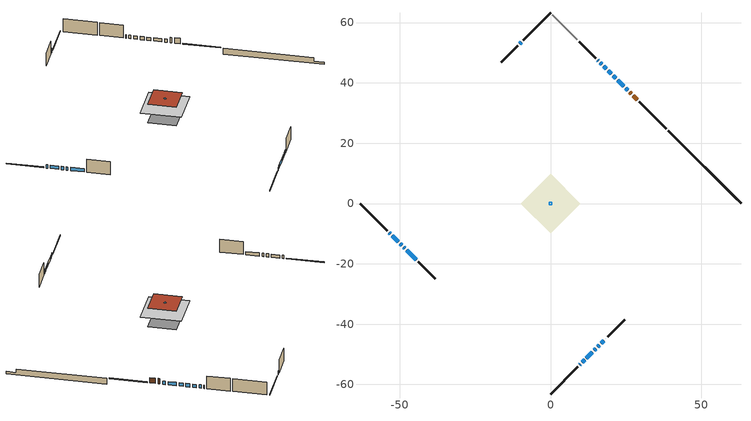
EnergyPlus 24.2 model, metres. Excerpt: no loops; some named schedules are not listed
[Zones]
conditioned space
 floor adiabatic (AdiabaticFloorConstruction): -9.8,0 0,9.8 9.8,0 0,-9.8 z3.6
 floor foundation (Slab1 construction): -6.93,0 0,6.93 6.93,0 0,-6.93 z-1.07
 wall outside (RimJoist1 construction): 0,-63.16 9.04,-54.13 / -63.16,0 -54.13,-9.04 / 0,63.16 -9.04,54.13 / 38.41,24.75 29.37,33.79 z1.16:1.46
 wall outside (AdiabaticWallConstruction 1): 28.72,34.45 27.38,35.78 / 26.72,36.44 26.31,36.85 z1.16:3.19
 wall outside (AdiabaticWallConstruction): -53.47,-9.69 -53.18,-9.99 / -52.52,-10.64 -50.54,-12.62 / 9.69,-53.47 9.93,-53.23 / 10.59,-52.58 11.28,-51.89 / 25.66,37.51 24.97,38.2 / 24.31,38.86 22.37,40.8 / 11.93,-51.23 13.91,-49.25 / 14.57,-48.6 15.05,-48.12 / 21.71,41.45 20.76,42.41 / -9.69,53.47 -10.17,52.99 / 20.1,43.06 19.11,44.05 / 15.7,-47.46 16.14,-47.03 / 16.79,-46.37 17.6,-45.56 / -49.89,-13.28 -49.35,-13.82 / -48.69,-14.47 -48.36,-14.8 / 18.46,44.71 17.59,45.57 / 18.26,-44.91 18.37,-44.8 / 16.94,46.23 16.46,46.71 / 15.8,47.36 15.69,47.48 / -47.71,-15.46 -44.44,-18.73 z1.16:2.38
 wall outside (Wall1 construction): 19.02,-44.14 24.6,-38.56 / -43.78,-19.39 -38.2,-24.96 / -10.83,52.34 -16.4,46.76 / 15.03,48.13 9.46,53.71 z1.16:6.04
 wall foundation (FoundationWall1 construction): 39.07,24.1,-1.07 39.07,24.1,1.16 60.76,2.41,1.16 60.76,2.41,-0.18 63.16,0,-0.18 63.16,0,-1.07
 wall adiabatic (Wall3 construction): 8.8,54.36 0.66,62.51 z1.16:6.04
 window (WindowConstruction 11): -53.47,-9.69 -53.18,-9.99 z1.16:2.38
 window (WindowConstruction 1): -52.52,-10.64 -50.54,-12.62 z1.16:2.38
 window (WindowConstruction 2): 9.69,-53.47 9.93,-53.23 z1.16:2.38
 window (WindowConstruction 3): 10.59,-52.58 11.28,-51.89 z1.16:2.38
 window (WindowConstruction 4): 25.66,37.51 24.97,38.2 z1.16:2.38
 window (WindowConstruction 5): 24.31,38.86 22.37,40.8 z1.16:2.38
 window (WindowConstruction 6): 11.94,-51.23 13.91,-49.25 z1.16:2.38
 window (WindowConstruction 7): 14.57,-48.6 15.05,-48.12 z1.16:2.38
 window (WindowConstruction 8): 21.71,41.45 20.76,42.4 z1.16:2.38
 window (WindowConstruction 9): -9.69,53.47 -10.17,52.99 z1.16:2.38
 window (WindowConstruction 10): 20.1,43.06 19.11,44.05 z1.16:2.38
 window (WindowConstruction 16): 15.7,-47.46 16.13,-47.03 z1.16:2.38
 window (WindowConstruction 17): 16.79,-46.37 17.6,-45.57 z1.16:2.38
 window (WindowConstruction 18): -49.89,-13.28 -49.35,-13.82 z1.16:2.38
 window (WindowConstruction 12): -48.69,-14.47 -48.37,-14.8 z1.16:2.38
 window (WindowConstruction 19): 18.46,44.71 17.59,45.57 z1.16:2.38
 window (WindowConstruction 13): 18.26,-44.91 18.37,-44.8 z1.16:2.38
 window (WindowConstruction 14): 16.94,46.23 16.46,46.71 z1.16:2.38
 window (WindowConstruction 15): 15.8,47.36 15.69,47.48 z1.16:2.38
 window (WindowConstruction): -47.71,-15.46 -44.44,-18.73 z1.16:2.38
 door (Door): 28.72,34.45 27.38,35.78 z1.16:3.19
 door (Door 1): 26.72,36.44 26.31,36.85 z1.16:3.19
 ceiling adiabatic (AdiabaticFloorConstruction): 0,-9.8 9.8,0 0,9.8 -9.8,0 z3.6
 roof outside (Roof1 construction): 0,6.91 -6.91,0 0,-6.91 6.91,0 z6.04
 roof outside (AdiabaticRoofConstruction): 0.34,-0.34 0.34,0.34 -0.34,0.34 -0.34,-0.34 z6.04
 skylight (SkylightConstruction): 0.34,-0.34 0.34,0.34 -0.34,0.34 -0.34,-0.34 z6.04
[Building]
Building 1: Terrain=Suburbs
[Site:Location]
Montreal Intl AP_QC: Latitude {deg}=45.47; Longitude {deg}=-73.74; Time Zone {hr}=-5; Elevation {m}=36; Keep Site Location Information=Yes
[Site:GroundTemperature:Shallow]
2.07863, -0.316383, -0.508184, 0.628371, 5.19101, 9.73239, 13.6695, 16.1636, 16.3755, 14.347, 10.5102, 6.10817
[Site:WaterMainsTemperature]
Calculation Method=Schedule; Temperature Schedule=mains temperature schedule
[Material] Roughness=Rough; Thermal Absorptance=0.9
Name | Thickness {m} | Conductivity {W/m-K} | Density {kg/m3} | Specific Heat {J/kg-K} | Solar Absorptance | Visible Absorptance
asphalt or fiberglass shingles | 0.00635 | 0.162714 | 1121.4 | 1465.45 | 0.4 | 0.4
asphalt or fiberglass shingles 1 | 0.00635 | 0.162714 | 1121.4 | 1465.45 | 0.7 | 0.7
concrete 4.0 in. | 0.1016 | 1.803125 | 2242.8 | 837.4 | 0.7 | 0.7
concrete 8.0 in. | 0.2032 | 1.803125 | 2242.8 | 837.4 | 0.7 | 0.7
door material | 0.04445 | 0.188738 | 512.64 | 1214.23 | 0.7 | 0.7
door material 1 | 0.04445 | 0.0451087 | 512.64 | 1214.23 | 0.7 | 0.7
exterior vertical ins | 0.00418043 | 0.029427 | 32.04 | 1214.23 | 0.7 | 0.7
floor covering | 0.0127 | 0.0433444 | 54.468 | 1339.84 | 0.6 | 0.6
floor rigid ins; roof rigid ins; wall rigid ins | 0.512978 | 0.029427 | 32.04 | 1214.23 | 0.7 | 0.7
floor stud and cavity | 0.1397 | 1.75129 | 37.0049 | 1207.88 | 0.7 | 0.7
furniture material conditioned space 1 | 0.1524 | 0.115458 | 640.8 | 1214.23 | 0.6 | 0.6
gypsum board | 0.0127 | 0.160291 | 801 | 837.4 | 0.6 | 0.6
gypsum board 1 | 0.0127 | 0.160291 | 801 | 837.4 | 0.7 | 0.7
osb sheathing 0.5 in. | 0.0127 | 0.115458 | 512.64 | 1214.23 | 0.7 | 0.7
osb sheathing 0.5 in. 1 | 0.0127 | 0.115458 | 512.64 | 1214.23 | 0.4 | 0.4
osb sheathing 0.75 in. | 0.01905 | 0.115458 | 512.64 | 1214.23 | 0.7 | 0.7
osb sheathing 2.0 in. | 0.0508 | 0.115458 | 512.64 | 1214.23 | 0.7 | 0.7
rim joist stud and cavity | 0.0508 | 0.353641 | 125.044 | 1163.47 | 0.6 | 0.6
roof stud and cavity | 0.2032 | 5.0311 | 78.34581 | 1123.46 | 0.7 | 0.7
roof stud and cavity 1 | 0.18415 | 1.7868 | 37.0049 | 1207.88 | 0.6 | 0.6
wall stud and cavity | 0.1397 | 0.118064 | 139.0536 | 1170.24 | 0.7 | 0.7
wall stud and cavity 1 | 0.1397 | 0.103772 | 139.0536 | 1170.24 | 0.7 | 0.7
wall stud and cavity 2 | 0.0889 | 0.380278 | 52.3479 | 1209.89 | 0.7 | 0.7
wall stud and cavity 3 | 0.0889 | 0.391764 | 83.0341 | 1211.67 | 0.7 | 0.7
wood siding | 0.0254 | 0.102417 | 544.68 | 1172.36 | 0.4 | 0.4
wood siding 1; wood siding 2; wood siding 3 | 0.0254 | 0.102417 | 544.68 | 1172.36 | 0.7 | 0.7
[WindowMaterial:SimpleGlazingSystem]
Name | U-Factor {W/m2-K} | Solar Heat Gain Coefficient
SkylightMaterial | 3.6403 | 0.6433
WindowMaterial | 2.84581 | 0.64
WindowMaterial 1 | 2.85376 | 0.61
WindowMaterial 10 | 4.07624 | 0.41
WindowMaterial 11 | 2.98038 | 0.61
WindowMaterial 12 | 3.09565 | 0.47
WindowMaterial 13 | 2.97414 | 0.54
WindowMaterial 14 | 2.97868 | 0.53
WindowMaterial 15 | 3.01388 | 0.48
WindowMaterial 2 | 2.88386 | 0.46
WindowMaterial 3 | 2.86909 | 0.56
WindowMaterial 4 | 3.91385 | 0.68
WindowMaterial 5 | 2.84354 | 0.65
WindowMaterial 6 | 2.875907 | 0.52
WindowMaterial 7 | 2.86058 | 0.62
WindowMaterial 8 | 3.99845 | 0.4
WindowMaterial 9 | 5.1437 | 0.65
[Construction]
AdiabaticFloorConstruction: floor stud and cavity, floor rigid ins, osb sheathing 0.75 in., floor covering
AdiabaticRoofConstruction: asphalt or fiberglass shingles 1, roof rigid ins, osb sheathing 0.75 in., roof stud and cavity 1
AdiabaticWallConstruction: wood siding 2, wall rigid ins, wall stud and cavity 2, gypsum board
AdiabaticWallConstruction 1: wood siding 3, wall rigid ins, wall stud and cavity 2, gypsum board
Door: door material
Door 1: door material 1
FoundationWall1 construction: concrete 8.0 in., gypsum board 1
furniture construction conditioned space 1: furniture material conditioned space 1
PartitionWallConstruction: gypsum board, wall stud and cavity 3, gypsum board
RimJoist1 construction: wood siding 1, osb sheathing 2.0 in., rim joist stud and cavity
Roof1 construction: asphalt or fiberglass shingles, osb sheathing 0.75 in., roof stud and cavity, gypsum board
SkylightConstruction: SkylightMaterial
Slab1 construction: concrete 4.0 in.
Wall1 construction: wood siding, osb sheathing 0.5 in., wall stud and cavity, gypsum board
Wall3 construction: osb sheathing 0.5 in. 1, wall stud and cavity 1, gypsum board
WindowConstruction: WindowMaterial
WindowConstruction 1; WindowConstruction 10; WindowConstruction 6: WindowMaterial 1
WindowConstruction 11: WindowMaterial 8
WindowConstruction 12: WindowMaterial 9
WindowConstruction 13: WindowMaterial 10
WindowConstruction 14: WindowMaterial 11
WindowConstruction 15: WindowMaterial 12
WindowConstruction 16; WindowConstruction 19: WindowMaterial 13
WindowConstruction 17: WindowMaterial 14
WindowConstruction 18: WindowMaterial 15
WindowConstruction 2: WindowMaterial 2
WindowConstruction 3: WindowMaterial 3
WindowConstruction 4: WindowMaterial 4
WindowConstruction 5: WindowMaterial 5
WindowConstruction 7; WindowConstruction 9: WindowMaterial 6
WindowConstruction 8: WindowMaterial 7
[Zone]
conditioned space: Multiplier=1; Volume {m3}=778.9; Part of Total Floor Area=Yes
[Space]
conditioned space 1: Zone=conditioned space; Volume {m3}=778.9
[SurfaceProperty:ExposedFoundationPerimeter]
Slab1: Exposed Perimeter Calculation Method=TotalExposedPerimeter; Total Exposed Perimeter {m}=34.077
[InternalMass] Zone or ZoneList=conditioned space; Space or SpaceList=conditioned space 1
Name | Construction | Surface Area {m2}
furniture mass conditioned space 1 | furniture construction conditioned space 1 | 115.28
partition wall mass | PartitionWallConstruction | 288.2
[Lights]
interior lighting: Zone or ZoneList or Space or SpaceList=conditioned space 1; Schedule=interior lighting schedule; Design Level Calculation Method=LightingLevel; Lighting Level {W}=343.2; Return Air Fraction=0; Fraction Radiant=0.6; Fraction Visible=0.2; Fraction Replaceable=1
[People]
occupants: Zone or ZoneList or Space or SpaceList=conditioned space 1; Number of People Schedule=occupants schedule; Number of People Calculation Method=People; Number of People=3; Fraction Radiant=0.314171; Sensible Heat Fraction=0.56303; Activity Level Schedule=occupants activity schedule; Carbon Dioxide Generation Rate {m3/s-W}=0; Enable ASHRAE 55 Comfort Warnings=No; Mean Radiant Temperature Calculation Type=EnclosureAveraged
[ElectricEquipment] Zone or ZoneList or Space or SpaceList=conditioned space 1; Design Level Calculation Method=EquipmentLevel
Name | Schedule | Design Level {W} | Fraction Latent | Fraction Radiant | Fraction Lost
clothes dryer | clothes dryer schedule | 140.772 | 0.015 | 0.081 | 0.85
clothes washer | clothes washer schedule | 32.1985 | 0.03 | 0.162 | 0.7
cooking range | cooking range schedule | 208.969 | 0.08 | 0.432 | 0.2
dishwasher | dishwasher schedule | 66.8632 | 0.3 | 0.18 | 0.4
fridge | fridge schedule | 72.9452 | 0 | 0.6 | 0
mech vent bath fan 0 | mech vent bath fan 0 schedule | 50.2 | 0 | 0 | 1
mech vent bath fan 1 | mech vent bath fan 1 schedule | 50.2 | 0 | 0 | 1
mech vent house fan | mech vent house fan schedule | 0 | 0 | 0 | 1
mech vent house fan cfis | mech vent house fan cfis schedule | 0 | 0 | 0 | 0
mech vent range fan 0 | mech vent range fan 0 schedule | 57 | 0 | 0 | 1
misc plug loads | misc plug loads schedule | 494.7 | 0.045 | 0.513 | 0.1
whole house fan | Always On Discrete | 0 | 0 | 0 | 1
[OtherEquipment] Zone or ZoneList or Space or SpaceList=conditioned space 1; Design Level Calculation Method=EquipmentLevel
Name | Fuel Type | Schedule | Design Level {W} | Fraction Latent | Fraction Radiant | Fraction Lost
clothes dryer 1 | Electricity | clothes dryer schedule | 0 | 0.015 | 0.081 | 0.85
cooking range 1 | Electricity | cooking range schedule | 0 | 0.08 | 0.432 | 0.2
general water use latent | None | general water use schedule | 59.3978 | 1 | 0 | 0
general water use sensible | None | general water use schedule | -58.539 | 0 | 0.6 | 0
mech vent house fan latent load | None | Always On Discrete | 0 | 1 | 0 | 0
mech vent house fan sensible load | None | Always On Discrete | 0 | 0 | 0 | 0
water heater energy adjustment1 | Electricity | Always On Discrete | 0.01 | 0 | 0 | 1
[ZoneInfiltration:DesignFlowRate] Zone or ZoneList or Space or SpaceList=conditioned space 1; Schedule=Always On Discrete; Design Flow Rate Calculation Method=Flow/Zone; Design Flow Rate {m3/s}=0
infil flow; natural vent flow; whole house fan flow
[Foundation:Kiva]
Foundation Kiva 1: Initial Indoor Air Temperature {C}=18; Wall Height Above Grade {m}=1.16001; Wall Depth Below Slab {m}=0.2032; Custom Block Material Name 1=exterior vertical ins; Custom Block Depth 1 {m}=2.23001; Custom Block X Position 1 {m}=0.2159; Custom Block Z Position 1 {m}=0
[Foundation:Kiva:Settings]
Soil Conductivity {W/m-K}=0.849921; Soil Density {kg/m3}=1842.3; Soil Specific Heat {J/kg-K}=418.7; Ground Solar Absorptivity=0.9; Ground Thermal Absorptivity=0.9; Ground Surface Roughness {m}=0.03; Far-Field Width {m}=40; Deep-Ground Boundary Condition=ZeroFlux; Deep-Ground Depth {m}=40; Minimum Cell Dimension {m}=0.2; Maximum Cell Growth Coefficient=3; Simulation Timestep=Timestep
[Exterior:Lights]
exterior lighting: Schedule=exterior lighting schedule; Design Level {W}=75.6
[Schedule:Week:Daily]
interior lighting schedule Week Rule - Jan1-Jan27: interior lighting schedule day, interior lighting schedule day, interior lighting schedule day, interior lighting schedule day, interior lighting schedule day, interior lighting schedule day, interior lighting schedule day, interior lighting schedule default day, interior lighting schedule default day, interior lighting schedule default day, interior lighting schedule default day, interior lighting schedule default day
interior lighting schedule Week Rule - Jan28-Feb3: interior lighting schedule day, interior lighting schedule day, interior lighting schedule day, interior lighting schedule day, interior lighting schedule day 1, interior lighting schedule day 1, interior lighting schedule day 1, interior lighting schedule default day, interior lighting schedule default day, interior lighting schedule default day, interior lighting schedule default day, interior lighting schedule default day
interior lighting schedule Week Rule - Feb4-Feb24: interior lighting schedule day 1, interior lighting schedule day 1, interior lighting schedule day 1, interior lighting schedule day 1, interior lighting schedule day 1, interior lighting schedule day 1, interior lighting schedule day 1, interior lighting schedule default day, interior lighting schedule default day, interior lighting schedule default day, interior lighting schedule default day, interior lighting schedule default day
interior lighting schedule Week Rule - Feb25-Mar3: interior lighting schedule day 1, interior lighting schedule day 1, interior lighting schedule day 1, interior lighting schedule day 1, interior lighting schedule day 2, interior lighting schedule day 2, interior lighting schedule day 2, interior lighting schedule default day, interior lighting schedule default day, interior lighting schedule default day, interior lighting schedule default day, interior lighting schedule default day
interior lighting schedule Week Rule - Mar4-Mar31: interior lighting schedule day 2, interior lighting schedule day 2, interior lighting schedule day 2, interior lighting schedule day 2, interior lighting schedule day 2, interior lighting schedule day 2, interior lighting schedule day 2, interior lighting schedule default day, interior lighting schedule default day, interior lighting schedule default day, interior lighting schedule default day, interior lighting schedule default day
interior lighting schedule Week Rule - Apr1-Apr28: interior lighting schedule day 3, interior lighting schedule day 3, interior lighting schedule day 3, interior lighting schedule day 3, interior lighting schedule day 3, interior lighting schedule day 3, interior lighting schedule day 3, interior lighting schedule default day, interior lighting schedule default day, interior lighting schedule default day, interior lighting schedule default day, interior lighting schedule default day
interior lighting schedule Week Rule - Apr29-May5: interior lighting schedule day 3, interior lighting schedule day 3, interior lighting schedule day 4, interior lighting schedule day 4, interior lighting schedule day 4, interior lighting schedule day 4, interior lighting schedule day 4, interior lighting schedule default day, interior lighting schedule default day, interior lighting schedule default day, interior lighting schedule default day, interior lighting schedule default day
interior lighting schedule Week Rule - May6-May26: interior lighting schedule day 4, interior lighting schedule day 4, interior lighting schedule day 4, interior lighting schedule day 4, interior lighting schedule day 4, interior lighting schedule day 4, interior lighting schedule day 4, interior lighting schedule default day, interior lighting schedule default day, interior lighting schedule default day, interior lighting schedule default day, interior lighting schedule default day
interior lighting schedule Week Rule - May27-Jun2: interior lighting schedule day 4, interior lighting schedule day 4, interior lighting schedule day 4, interior lighting schedule day 4, interior lighting schedule day 4, interior lighting schedule day 5, interior lighting schedule day 5, interior lighting schedule default day, interior lighting schedule default day, interior lighting schedule default day, interior lighting schedule default day, interior lighting schedule default day
interior lighting schedule Week Rule - Jun3-Jun30: interior lighting schedule day 5, interior lighting schedule day 5, interior lighting schedule day 5, interior lighting schedule day 5, interior lighting schedule day 5, interior lighting schedule day 5, interior lighting schedule day 5, interior lighting schedule default day, interior lighting schedule default day, interior lighting schedule default day, interior lighting schedule default day, interior lighting schedule default day
interior lighting schedule Week Rule - Jul1-Jul28: interior lighting schedule day 6, interior lighting schedule day 6, interior lighting schedule day 6, interior lighting schedule day 6, interior lighting schedule day 6, interior lighting schedule day 6, interior lighting schedule day 6, interior lighting schedule default day, interior lighting schedule default day, interior lighting schedule default day, interior lighting schedule default day, interior lighting schedule default day
interior lighting schedule Week Rule - Jul29-Aug4: interior lighting schedule day 6, interior lighting schedule day 6, interior lighting schedule day 6, interior lighting schedule day 7, interior lighting schedule day 7, interior lighting schedule day 7, interior lighting schedule day 7, interior lighting schedule default day, interior lighting schedule default day, interior lighting schedule default day, interior lighting schedule default day, interior lighting schedule default day
interior lighting schedule Week Rule - Aug5-Aug25: interior lighting schedule day 7, interior lighting schedule day 7, interior lighting schedule day 7, interior lighting schedule day 7, interior lighting schedule day 7, interior lighting schedule day 7, interior lighting schedule day 7, interior lighting schedule default day, interior lighting schedule default day, interior lighting schedule default day, interior lighting schedule default day, interior lighting schedule default day
interior lighting schedule Week Rule - Aug26-Sep1: interior lighting schedule day 7, interior lighting schedule day 7, interior lighting schedule day 7, interior lighting schedule day 7, interior lighting schedule day 7, interior lighting schedule day 7, interior lighting schedule day 8, interior lighting schedule default day, interior lighting schedule default day, interior lighting schedule default day, interior lighting schedule default day, interior lighting schedule default day
interior lighting schedule Week Rule - Sep2-Sep29: interior lighting schedule day 8, interior lighting schedule day 8, interior lighting schedule day 8, interior lighting schedule day 8, interior lighting schedule day 8, interior lighting schedule day 8, interior lighting schedule day 8, interior lighting schedule default day, interior lighting schedule default day, interior lighting schedule default day, interior lighting schedule default day, interior lighting schedule default day
interior lighting schedule Week Rule - Sep30-Oct6: interior lighting schedule day 8, interior lighting schedule day 9, interior lighting schedule day 9, interior lighting schedule day 9, interior lighting schedule day 9, interior lighting schedule day 9, interior lighting schedule day 9, interior lighting schedule default day, interior lighting schedule default day, interior lighting schedule default day, interior lighting schedule default day, interior lighting schedule default day
interior lighting schedule Week Rule - Oct7-Oct27: interior lighting schedule day 9, interior lighting schedule day 9, interior lighting schedule day 9, interior lighting schedule day 9, interior lighting schedule day 9, interior lighting schedule day 9, interior lighting schedule day 9, interior lighting schedule default day, interior lighting schedule default day, interior lighting schedule default day, interior lighting schedule default day, interior lighting schedule default day
interior lighting schedule Week Rule - Oct28-Nov3: interior lighting schedule day 9, interior lighting schedule day 9, interior lighting schedule day 9, interior lighting schedule day 9, interior lighting schedule day 10, interior lighting schedule day 10, interior lighting schedule day 10, interior lighting schedule default day, interior lighting schedule default day, interior lighting schedule default day, interior lighting schedule default day, interior lighting schedule default day
interior lighting schedule Week Rule - Nov4-Nov24: interior lighting schedule day 10, interior lighting schedule day 10, interior lighting schedule day 10, interior lighting schedule day 10, interior lighting schedule day 10, interior lighting schedule day 10, interior lighting schedule day 10, interior lighting schedule default day, interior lighting schedule default day, interior lighting schedule default day, interior lighting schedule default day, interior lighting schedule default day
interior lighting schedule Week Rule - Nov25-Dec1: interior lighting schedule day 10, interior lighting schedule day 10, interior lighting schedule day 10, interior lighting schedule day 10, interior lighting schedule day 10, interior lighting schedule day 10, interior lighting schedule day 11, interior lighting schedule default day, interior lighting schedule default day, interior lighting schedule default day, interior lighting schedule default day, interior lighting schedule default day
interior lighting schedule Week Rule - Dec2-Dec31: interior lighting schedule day 11, interior lighting schedule day 11, interior lighting schedule day 11, interior lighting schedule day 11, interior lighting schedule day 11, interior lighting schedule day 11, interior lighting schedule day 11, interior lighting schedule default day, interior lighting schedule default day, interior lighting schedule default day, interior lighting schedule default day, interior lighting schedule default day
occupants schedule Week Rule - Jan1-Dec31: occupants schedule day, occupants schedule day, occupants schedule day, occupants schedule day, occupants schedule day, occupants schedule day, occupants schedule day, occupants schedule default day, occupants schedule default day, occupants schedule default day, occupants schedule default day, occupants schedule default day
clothes dryer schedule Week Rule - Jan1-Dec31: clothes dryer schedule day, clothes dryer schedule day, clothes dryer schedule day, clothes dryer schedule day, clothes dryer schedule day, clothes dryer schedule day, clothes dryer schedule day, clothes dryer schedule default day, clothes dryer schedule default day, clothes dryer schedule default day, clothes dryer schedule default day, clothes dryer schedule default day
clothes washer schedule Week Rule - Jan1-Dec31: clothes washer schedule day, clothes washer schedule day, clothes washer schedule day, clothes washer schedule day, clothes washer schedule day, clothes washer schedule day, clothes washer schedule day, clothes washer schedule default day, clothes washer schedule default day, clothes washer schedule default day, clothes washer schedule default day, clothes washer schedule default day
cooking range schedule Week Rule - Jan1-Dec31: cooking range schedule day, cooking range schedule day, cooking range schedule day, cooking range schedule day, cooking range schedule day, cooking range schedule day, cooking range schedule day, cooking range schedule default day, cooking range schedule default day, cooking range schedule default day, cooking range schedule default day, cooking range schedule default day
dishwasher schedule Week Rule - Jan1-Dec31: dishwasher schedule day, dishwasher schedule day, dishwasher schedule day, dishwasher schedule day, dishwasher schedule day, dishwasher schedule day, dishwasher schedule day, dishwasher schedule default day, dishwasher schedule default day, dishwasher schedule default day, dishwasher schedule default day, dishwasher schedule default day
mech vent bath fan 0 schedule Week Rule - Jan1-Dec31: mech vent bath fan 0 schedule day, mech vent bath fan 0 schedule day, mech vent bath fan 0 schedule day, mech vent bath fan 0 schedule day, mech vent bath fan 0 schedule day, mech vent bath fan 0 schedule day, mech vent bath fan 0 schedule day, mech vent bath fan 0 schedule default day, mech vent bath fan 0 schedule default day, mech vent bath fan 0 schedule default day, mech vent bath fan 0 schedule default day, mech vent bath fan 0 schedule default day
mech vent bath fan 1 schedule Week Rule - Jan1-Dec31: mech vent bath fan 1 schedule day, mech vent bath fan 1 schedule day, mech vent bath fan 1 schedule day, mech vent bath fan 1 schedule day, mech vent bath fan 1 schedule day, mech vent bath fan 1 schedule day, mech vent bath fan 1 schedule day, mech vent bath fan 1 schedule default day, mech vent bath fan 1 schedule default day, mech vent bath fan 1 schedule default day, mech vent bath fan 1 schedule default day, mech vent bath fan 1 schedule default day
mech vent range fan 0 schedule Week Rule - Jan1-Dec31: mech vent range fan 0 schedule day, mech vent range fan 0 schedule day, mech vent range fan 0 schedule day, mech vent range fan 0 schedule day, mech vent range fan 0 schedule day, mech vent range fan 0 schedule day, mech vent range fan 0 schedule day, mech vent range fan 0 schedule default day, mech vent range fan 0 schedule default day, mech vent range fan 0 schedule default day, mech vent range fan 0 schedule default day, mech vent range fan 0 schedule default day
misc plug loads schedule Week Rule - Jan1-Dec31: misc plug loads schedule day, misc plug loads schedule day, misc plug loads schedule day, misc plug loads schedule day, misc plug loads schedule day, misc plug loads schedule day, misc plug loads schedule day, misc plug loads schedule default day, misc plug loads schedule default day, misc plug loads schedule default day, misc plug loads schedule default day, misc plug loads schedule default day
general water use schedule Week Rule - Jan1-Dec31: general water use schedule day, general water use schedule day, general water use schedule day, general water use schedule day, general water use schedule day, general water use schedule day, general water use schedule day, general water use schedule default day, general water use schedule default day, general water use schedule default day, general water use schedule default day, general water use schedule default day
exterior lighting schedule Week Rule - Jan1-Jan27: exterior lighting schedule day, exterior lighting schedule day, exterior lighting schedule day, exterior lighting schedule day, exterior lighting schedule day, exterior lighting schedule day, exterior lighting schedule day, exterior lighting schedule default day, exterior lighting schedule default day, exterior lighting schedule default day, exterior lighting schedule default day, exterior lighting schedule default day
exterior lighting schedule Week Rule - Jan28-Feb3: exterior lighting schedule day, exterior lighting schedule day, exterior lighting schedule day, exterior lighting schedule day, exterior lighting schedule day 1, exterior lighting schedule day 1, exterior lighting schedule day 1, exterior lighting schedule default day, exterior lighting schedule default day, exterior lighting schedule default day, exterior lighting schedule default day, exterior lighting schedule default day
exterior lighting schedule Week Rule - Feb4-Feb24: exterior lighting schedule day 1, exterior lighting schedule day 1, exterior lighting schedule day 1, exterior lighting schedule day 1, exterior lighting schedule day 1, exterior lighting schedule day 1, exterior lighting schedule day 1, exterior lighting schedule default day, exterior lighting schedule default day, exterior lighting schedule default day, exterior lighting schedule default day, exterior lighting schedule default day
exterior lighting schedule Week Rule - Feb25-Mar3: exterior lighting schedule day 1, exterior lighting schedule day 1, exterior lighting schedule day 1, exterior lighting schedule day 1, exterior lighting schedule day 2, exterior lighting schedule day 2, exterior lighting schedule day 2, exterior lighting schedule default day, exterior lighting schedule default day, exterior lighting schedule default day, exterior lighting schedule default day, exterior lighting schedule default day
exterior lighting schedule Week Rule - Mar4-Mar31: exterior lighting schedule day 2, exterior lighting schedule day 2, exterior lighting schedule day 2, exterior lighting schedule day 2, exterior lighting schedule day 2, exterior lighting schedule day 2, exterior lighting schedule day 2, exterior lighting schedule default day, exterior lighting schedule default day, exterior lighting schedule default day, exterior lighting schedule default day, exterior lighting schedule default day
exterior lighting schedule Week Rule - Apr1-Apr28: exterior lighting schedule day 3, exterior lighting schedule day 3, exterior lighting schedule day 3, exterior lighting schedule day 3, exterior lighting schedule day 3, exterior lighting schedule day 3, exterior lighting schedule day 3, exterior lighting schedule default day, exterior lighting schedule default day, exterior lighting schedule default day, exterior lighting schedule default day, exterior lighting schedule default day
exterior lighting schedule Week Rule - Apr29-May5: exterior lighting schedule day 3, exterior lighting schedule day 3, exterior lighting schedule day 4, exterior lighting schedule day 4, exterior lighting schedule day 4, exterior lighting schedule day 4, exterior lighting schedule day 4, exterior lighting schedule default day, exterior lighting schedule default day, exterior lighting schedule default day, exterior lighting schedule default day, exterior lighting schedule default day
exterior lighting schedule Week Rule - May6-May26: exterior lighting schedule day 4, exterior lighting schedule day 4, exterior lighting schedule day 4, exterior lighting schedule day 4, exterior lighting schedule day 4, exterior lighting schedule day 4, exterior lighting schedule day 4, exterior lighting schedule default day, exterior lighting schedule default day, exterior lighting schedule default day, exterior lighting schedule default day, exterior lighting schedule default day
exterior lighting schedule Week Rule - May27-Jun2: exterior lighting schedule day 4, exterior lighting schedule day 4, exterior lighting schedule day 4, exterior lighting schedule day 4, exterior lighting schedule day 4, exterior lighting schedule day 5, exterior lighting schedule day 5, exterior lighting schedule default day, exterior lighting schedule default day, exterior lighting schedule default day, exterior lighting schedule default day, exterior lighting schedule default day
exterior lighting schedule Week Rule - Jun3-Jun30: exterior lighting schedule day 5, exterior lighting schedule day 5, exterior lighting schedule day 5, exterior lighting schedule day 5, exterior lighting schedule day 5, exterior lighting schedule day 5, exterior lighting schedule day 5, exterior lighting schedule default day, exterior lighting schedule default day, exterior lighting schedule default day, exterior lighting schedule default day, exterior lighting schedule default day
exterior lighting schedule Week Rule - Jul1-Jul28: exterior lighting schedule day 6, exterior lighting schedule day 6, exterior lighting schedule day 6, exterior lighting schedule day 6, exterior lighting schedule day 6, exterior lighting schedule day 6, exterior lighting schedule day 6, exterior lighting schedule default day, exterior lighting schedule default day, exterior lighting schedule default day, exterior lighting schedule default day, exterior lighting schedule default day
exterior lighting schedule Week Rule - Jul29-Aug4: exterior lighting schedule day 6, exterior lighting schedule day 6, exterior lighting schedule day 6, exterior lighting schedule day 7, exterior lighting schedule day 7, exterior lighting schedule day 7, exterior lighting schedule day 7, exterior lighting schedule default day, exterior lighting schedule default day, exterior lighting schedule default day, exterior lighting schedule default day, exterior lighting schedule default day
exterior lighting schedule Week Rule - Aug5-Aug25: exterior lighting schedule day 7, exterior lighting schedule day 7, exterior lighting schedule day 7, exterior lighting schedule day 7, exterior lighting schedule day 7, exterior lighting schedule day 7, exterior lighting schedule day 7, exterior lighting schedule default day, exterior lighting schedule default day, exterior lighting schedule default day, exterior lighting schedule default day, exterior lighting schedule default day
exterior lighting schedule Week Rule - Aug26-Sep1: exterior lighting schedule day 7, exterior lighting schedule day 7, exterior lighting schedule day 7, exterior lighting schedule day 7, exterior lighting schedule day 7, exterior lighting schedule day 7, exterior lighting schedule day 8, exterior lighting schedule default day, exterior lighting schedule default day, exterior lighting schedule default day, exterior lighting schedule default day, exterior lighting schedule default day
exterior lighting schedule Week Rule - Sep2-Sep29: exterior lighting schedule day 8, exterior lighting schedule day 8, exterior lighting schedule day 8, exterior lighting schedule day 8, exterior lighting schedule day 8, exterior lighting schedule day 8, exterior lighting schedule day 8, exterior lighting schedule default day, exterior lighting schedule default day, exterior lighting schedule default day, exterior lighting schedule default day, exterior lighting schedule default day
exterior lighting schedule Week Rule - Sep30-Oct6: exterior lighting schedule day 8, exterior lighting schedule day 9, exterior lighting schedule day 9, exterior lighting schedule day 9, exterior lighting schedule day 9, exterior lighting schedule day 9, exterior lighting schedule day 9, exterior lighting schedule default day, exterior lighting schedule default day, exterior lighting schedule default day, exterior lighting schedule default day, exterior lighting schedule default day
exterior lighting schedule Week Rule - Oct7-Oct27: exterior lighting schedule day 9, exterior lighting schedule day 9, exterior lighting schedule day 9, exterior lighting schedule day 9, exterior lighting schedule day 9, exterior lighting schedule day 9, exterior lighting schedule day 9, exterior lighting schedule default day, exterior lighting schedule default day, exterior lighting schedule default day, exterior lighting schedule default day, exterior lighting schedule default day
exterior lighting schedule Week Rule - Oct28-Nov3: exterior lighting schedule day 9, exterior lighting schedule day 9, exterior lighting schedule day 9, exterior lighting schedule day 9, exterior lighting schedule day 10, exterior lighting schedule day 10, exterior lighting schedule day 10, exterior lighting schedule default day, exterior lighting schedule default day, exterior lighting schedule default day, exterior lighting schedule default day, exterior lighting schedule default day
exterior lighting schedule Week Rule - Nov4-Nov24: exterior lighting schedule day 10, exterior lighting schedule day 10, exterior lighting schedule day 10, exterior lighting schedule day 10, exterior lighting schedule day 10, exterior lighting schedule day 10, exterior lighting schedule day 10, exterior lighting schedule default day, exterior lighting schedule default day, exterior lighting schedule default day, exterior lighting schedule default day, exterior lighting schedule default day
[Schedule:Year]
interior lighting schedule: interior lighting schedule Week Rule - Jan1-Jan27, 1, 1, 1, 27, interior lighting schedule Week Rule - Jan28-Feb3, 1, 28, 2, 3, interior lighting schedule Week Rule - Feb4-Feb24, 2, 4, 2, 24, interior lighting schedule Week Rule - Feb25-Mar3, 2, 25, 3, 3, interior lighting schedule Week Rule - Mar4-Mar31, 3, 4, 3, 31, interior lighting schedule Week Rule - Apr1-Apr28, 4, 1, 4, 28, interior lighting schedule Week Rule - Apr29-May5, 4, 29, 5, 5, interior lighting schedule Week Rule - May6-May26, 5, 6, 5, 26, interior lighting schedule Week Rule - May27-Jun2, 5, 27, 6, 2, interior lighting schedule Week Rule - Jun3-Jun30, 6, 3, 6, 30, interior lighting schedule Week Rule - Jul1-Jul28, 7, 1, 7, 28, interior lighting schedule Week Rule - Jul29-Aug4, 7, 29, 8, 4, interior lighting schedule Week Rule - Aug5-Aug25, 8, 5, 8, 25, interior lighting schedule Week Rule - Aug26-Sep1, 8, 26, 9, 1, interior lighting schedule Week Rule - Sep2-Sep29, 9, 2, 9, 29, interior lighting schedule Week Rule - Sep30-Oct6, 9, 30, 10, 6, interior lighting schedule Week Rule - Oct7-Oct27, 10, 7, 10, 27, interior lighting schedule Week Rule - Oct28-Nov3, 10, 28, 11, 3, interior lighting schedule Week Rule - Nov4-Nov24, 11, 4, 11, 24, interior lighting schedule Week Rule - Nov25-Dec1, 11, 25, 12, 1, interior lighting schedule Week Rule - Dec2-Dec31, 12, 2, 12, 31
occupants schedule: occupants schedule Week Rule - Jan1-Dec31, 1, 1, 12, 31
clothes dryer schedule: clothes dryer schedule Week Rule - Jan1-Dec31, 1, 1, 12, 31
clothes washer schedule: clothes washer schedule Week Rule - Jan1-Dec31, 1, 1, 12, 31
cooking range schedule: cooking range schedule Week Rule - Jan1-Dec31, 1, 1, 12, 31
dishwasher schedule: dishwasher schedule Week Rule - Jan1-Dec31, 1, 1, 12, 31
mech vent bath fan 0 schedule: mech vent bath fan 0 schedule Week Rule - Jan1-Dec31, 1, 1, 12, 31
mech vent bath fan 1 schedule: mech vent bath fan 1 schedule Week Rule - Jan1-Dec31, 1, 1, 12, 31
mech vent range fan 0 schedule: mech vent range fan 0 schedule Week Rule - Jan1-Dec31, 1, 1, 12, 31
misc plug loads schedule: misc plug loads schedule Week Rule - Jan1-Dec31, 1, 1, 12, 31
general water use schedule: general water use schedule Week Rule - Jan1-Dec31, 1, 1, 12, 31
exterior lighting schedule: exterior lighting schedule Week Rule - Jan1-Jan27, 1, 1, 1, 27, exterior lighting schedule Week Rule - Jan28-Feb3, 1, 28, 2, 3, exterior lighting schedule Week Rule - Feb4-Feb24, 2, 4, 2, 24, exterior lighting schedule Week Rule - Feb25-Mar3, 2, 25, 3, 3, exterior lighting schedule Week Rule - Mar4-Mar31, 3, 4, 3, 31, exterior lighting schedule Week Rule - Apr1-Apr28, 4, 1, 4, 28, exterior lighting schedule Week Rule - Apr29-May5, 4, 29, 5, 5, exterior lighting schedule Week Rule - May6-May26, 5, 6, 5, 26, exterior lighting schedule Week Rule - May27-Jun2, 5, 27, 6, 2, exterior lighting schedule Week Rule - Jun3-Jun30, 6, 3, 6, 30, exterior lighting schedule Week Rule - Jul1-Jul28, 7, 1, 7, 28, exterior lighting schedule Week Rule - Jul29-Aug4, 7, 29, 8, 4, exterior lighting schedule Week Rule - Aug5-Aug25, 8, 5, 8, 25, exterior lighting schedule Week Rule - Aug26-Sep1, 8, 26, 9, 1, exterior lighting schedule Week Rule - Sep2-Sep29, 9, 2, 9, 29, exterior lighting schedule Week Rule - Sep30-Oct6, 9, 30, 10, 6, exterior lighting schedule Week Rule - Oct7-Oct27, 10, 7, 10, 27, exterior lighting schedule Week Rule - Oct28-Nov3, 10, 28, 11, 3, exterior lighting schedule Week Rule - Nov4-Nov24, 11, 4, 11, 24, exterior lighting schedule Week Rule - Nov25-Dec1, 11, 25, 12, 1, exterior lighting schedule Week Rule - Dec2-Dec31, 12, 2, 12, 31
[Schedule:Constant]
Name | Hourly Value
occupants activity schedule | 117.228
fridge schedule | 0
mech vent house fan schedule; mech vent house fan cfis schedule; Always On Discrete | 1
[Schedule:Compact]
mains temperature schedule: Through: 01/01, For: AllDays, Until: 24:00, 6.56833, Through: 01/02, For: AllDays, Until: 24:00, 6.48722, Through: 01/03, For: AllDays, Until: 24:00, 6.40722, Through: 01/04, For: AllDays, Until: 24:00, 6.32889, Through: 01/05, For: AllDays, Until: 24:00, 6.25167, Through: 01/06, For: AllDays, Until: 24:00, 6.17611, Through: 01/07, For: AllDays, Until: 24:00, 6.10222, Through: 01/08, For: AllDays, Until: 24:00, 6.02944, Through: 01/09, For: AllDays, Until: 24:00, 5.95833, Through: 01/10, For: AllDays, Until: 24:00, 5.88889, Through: 01/11, For: AllDays, Until: 24:00, 5.82056, Through: 01/12, For: AllDays, Until: 24:00, 5.75444, Through: 01/13, For: AllDays, Until: 24:00, 5.68944, Through: 01/14, For: AllDays, Until: 24:00, 5.62611, Through: 01/15, For: AllDays, Until: 24:00, 5.56444, Through: 01/16, For: AllDays, Until: 24:00, 5.50444, Through: 01/17, For: AllDays, Until: 24:00, 5.44611, Through: 01/18, For: AllDays, Until: 24:00, 5.38944, Through: 01/19, For: AllDays, Until: 24:00, 5.33389, Through: 01/20, For: AllDays, Until: 24:00, 5.28111, Through: 01/21, For: AllDays, Until: 24:00, 5.22944, Through: 01/22, For: AllDays, Until: 24:00, 5.17944, Through: 01/23, For: AllDays, Until: 24:00, 5.13111, Through: 01/24, For: AllDays, Until: 24:00, 5.085, Through: 01/25, For: AllDays, Until: 24:00, 5.04056, Through: 01/26, For: AllDays, Until: 24:00, 4.99778, Through: 01/27, For: AllDays, Until: 24:00, 4.95667, Through: 01/28, For: AllDays, Until: 24:00, 4.91778, Through: 01/29, For: AllDays, Until: 24:00, 4.88056, Through: 01/30, For: AllDays, Until: 24:00, 4.845, Through: 01/31, For: AllDays, Until: 24:00, 4.81167, Through: 02/01, For: AllDays, Until: 24:00, 4.77944, Through: 02/02, For: AllDays, Until: 24:00, 4.75, Through: 02/03, For: AllDays, Until: 24:00, 4.72167, Through: 02/04, For: AllDays, Until: 24:00, 4.69611, Through: 02/05, For: AllDays, Until: 24:00, 4.67167, Through: 02/06, For: AllDays, Until: 24:00, 4.64944, Through: 02/07, For: AllDays, Until: 24:00, 4.62889, Through: 02/08, For: AllDays, Until: 24:00, 4.61056, Through: 02/09, For: AllDays, Until: 24:00, 4.59389, Through: 02/10, For: AllDays, Until: 24:00, 4.57944, Through: 02/11, For: AllDays, Until: 24:00, 4.56667, Through: 02/12, For: AllDays, Until: 24:00, 4.55611, Through: 02/13, For: AllDays, Until: 24:00, 4.54722, Through: 02/14, For: AllDays, Until: 24:00, 4.54056, Through: 02/15, For: AllDays, Until: 24:00, 4.53556, Through: 02/16, For: AllDays, Until: 24:00, 4.53278, Through: 02/17, For: AllDays, Until: 24:00, 4.53167, Through: 02/18, For: AllDays, Until: 24:00, 4.53278, Through: 02/19, For: AllDays, Until: 24:00, 4.53556, Through: 02/20, For: AllDays, Until: 24:00, 4.54056, Through: 02/21, For: AllDays, Until: 24:00, 4.54722, Through: 02/22, For: AllDays, Until: 24:00, 4.55611, Through: 02/23, For: AllDays, Until: 24:00, 4.56667, Through: 02/24, For: AllDays, Until: 24:00, 4.57944, Through: 02/25, For: AllDays, Until: 24:00, 4.59389, Through: 02/26, For: AllDays, Until: 24:00, 4.61056, Through: 02/27, For: AllDays, Until: 24:00, 4.62889, Through: 02/28, For: AllDays, Until: 24:00, 4.64889, Through: 03/01, For: AllDays, Until: 24:00, 4.67111, Through: 03/02, For: AllDays, Until: 24:00, 4.69556, Through: 03/03, For: AllDays, Until: 24:00, 4.72167, Through: 03/04, For: AllDays, Until: 24:00, 4.74944, Through: 03/05, For: AllDays, Until: 24:00, 4.77944, Through: 03/06, For: AllDays, Until: 24:00, 4.81111, Through: 03/07, For: AllDays, Until: 24:00, 4.84444, Through: 03/08, For: AllDays, Until: 24:00, 4.88, Through: 03/09, For: AllDays, Until: 24:00, 4.91722, Through: 03/10, For: AllDays, Until: 24:00, 4.95611, Through: 03/11, For: AllDays, Until: 24:00, 4.99722, Through: 03/12, For: AllDays, Until: 24:00, 5.04, Through: 03/13, For: AllDays, Until: 24:00, 5.08444, Through: 03/14, For: AllDays, Until: 24:00, 5.13056, Through: 03/15, For: AllDays, Until: 24:00, 5.17889, Through: 03/16, For: AllDays, Until: 24:00, 5.22833, Through: 03/17, For: AllDays, Until: 24:00, 5.28, Through: 03/18, For: AllDays, Until: 24:00, 5.33333, Through: 03/19, For: AllDays, Until: 24:00, 5.38833, Through: 03/20, For: AllDays, Until: 24:00, 5.445, Through: 03/21, For: AllDays, Until: 24:00, 5.50333, Through: 03/22, For: AllDays, Until: 24:00, 5.56333, Through: 03/23, For: AllDays, Until: 24:00, 5.625, Through: 03/24, For: AllDays, Until: 24:00, 5.68833, Through: 03/25, For: AllDays, Until: 24:00, 5.75333, Through: 03/26, For: AllDays, Until: 24:00, 5.81944, Through: 03/27, For: AllDays, Until: 24:00, 5.88778, Through: 03/28, For: AllDays, Until: 24:00, 5.95722, Through: 03/29, For: AllDays, Until: 24:00, 6.02833, Through: 03/30, For: AllDays, Until: 24:00, 6.10111, Through: 03/31, For: AllDays, Until: 24:00, 6.175, Through: 04/01, For: AllDays, Until: 24:00, 6.25056, Through: 04/02, For: AllDays, Until: 24:00, 6.32778, Through: 04/03, For: AllDays, Until: 24:00, 6.40611, Through: 04/04, For: AllDays, Until: 24:00, 6.48556, Through: 04/05, For: AllDays, Until: 24:00, 6.56722, Through: 04/06, For: AllDays, Until: 24:00, 6.64944, Through: 04/07, For: AllDays, Until: 24:00, 6.73333, Through: 04/08, For: AllDays, Until: 24:00, 6.81833, Through: 04/09, For: AllDays, Until: 24:00, 6.905, Through: 04/10, For: AllDays, Until: 24:00, 6.99278, Through: 04/11, For: AllDays, Until: 24:00, 7.08111, Through: 04/12, For: AllDays, Until: 24:00, 7.17167, Through: 04/13, For: AllDays, Until: 24:00, 7.26278, Through: 04/14, For: AllDays, Until: 24:00, 7.355, Through: 04/15, For: AllDays, Until: 24:00, 7.44833, Through: 04/16, For: AllDays, Until: 24:00, 7.54278, Through: 04/17, For: AllDays, Until: 24:00, 7.63889, Through: 04/18, For: AllDays, Until: 24:00, 7.735, Through: 04/19, For: AllDays, Until: 24:00, 7.83278, Through: 04/20, For: AllDays, Until: 24:00, 7.93167, Through: 04/21, For: AllDays, Until: 24:00, 8.03111, Through: 04/22, For: AllDays, Until: 24:00, 8.13167, Through: 04/23, For: AllDays, Until: 24:00, 8.23278, Through: 04/24, For: AllDays, Until: 24:00, 8.335, Through: 04/25, For: AllDays, Until: 24:00, 8.43778, Through: 04/26, For: AllDays, Until: 24:00, 8.54167, Through: 04/27, For: AllDays, Until: 24:00, 8.64611, Through: 04/28, For: AllDays, Until: 24:00, 8.75167, Through: 04/29, For: AllDays, Until: 24:00, 8.85778, Through: 04/30, For: AllDays, Until: 24:00, 8.96444, Through: 05/01, For: AllDays, Until: 24:00, 9.07167, Through: 05/02, For: AllDays, Until: 24:00, 9.17944, Through: 05/03, For: AllDays, Until: 24:00, 9.28778, Through: 05/04, For: AllDays, Until: 24:00, 9.39667, Through: 05/05, For: AllDays, Until: 24:00, 9.50667, Through: 05/06, For: AllDays, Until: 24:00, 9.61667, Through: 05/07, For: AllDays, Until: 24:00, 9.72667, Through: 05/08, For: AllDays, Until: 24:00, 9.83778, Through: 05/09, For: AllDays, Until: 24:00, 9.94889, Through: 05/10, For: AllDays, Until: 24:00, 10.0606, Through: 05/11, For: AllDays, Until: 24:00, 10.1722, Through: 05/12, For: AllDays, Until: 24:00, 10.2844, Through: 05/13, For: AllDays, Until: 24:00, 10.3967, Through: 05/14, For: AllDays, Until: 24:00, 10.5094, Through: 05/15, For: AllDays, Until: 24:00, 10.6222, Through: 05/16, For: AllDays, Until: 24:00, 10.735, Through: 05/17, For: AllDays, Until: 24:00, 10.8478, Through: 05/18, For: AllDays, Until: 24:00, 10.9611, Through: 05/19, For: AllDays, Until: 24:00, 11.0744, Through: 05/20, For: AllDays, Until: 24:00, 11.1872, Through: 05/21, For: AllDays, Until: 24:00, 11.3006, Through: 05/22, For: AllDays, Until: 24:00, 11.4133, Through: 05/23, For: AllDays, Until: 24:00, 11.5267, Through: 05/24, For: AllDays, Until: 24:00, 11.6394, Through: 05/25, For: AllDays, Until: 24:00, 11.7522, Through: 05/26, For: AllDays, Until: 24:00, 11.8644, Through: 05/27, For: AllDays, Until: 24:00, 11.9767, Through: 05/28, For: AllDays, Until: 24:00, 12.0889, Through: 05/29, For: AllDays, Until: 24:00, 12.2006, Through: 05/30, For: AllDays, Until: 24:00, 12.3122, Through: 05/31, For: AllDays, Until: 24:00, 12.4228, Through: 06/01, For: AllDays, Until: 24:00, 12.5339, Through: 06/02, For: AllDays, Until: 24:00, 12.6439, Through: 06/03, For: AllDays, Until: 24:00, 12.7539, Through: 06/04, For: AllDays, Until: 24:00, 12.8628, Through: 06/05, For: AllDays, Until: 24:00, 12.9717, Through: 06/06, For: AllDays, Until: 24:00, 13.08, Through: 06/07, For: AllDays, Until: 24:00, 13.1878, Through: 06/08, For: AllDays, Until: 24:00, 13.2944, Through: 06/09, For: AllDays, Until: 24:00, 13.4011, Through: 06/10, For: AllDays, Until: 24:00, 13.5067, Through: 06/11, For: AllDays, Until: 24:00, 13.6117, Through: 06/12, For: AllDays, Until: 24:00, 13.7156, Through: 06/13, For: AllDays, Until: 24:00, 13.8194, Through: 06/14, For: AllDays, Until: 24:00, 13.9222, Through: 06/15, For: AllDays, Until: 24:00, 14.0239, Through: 06/16, For: AllDays, Until: 24:00, 14.125, Through: 06/17, For: AllDays, Until: 24:00, 14.225, Through: 06/18, For: AllDays, Until: 24:00, 14.3239, Through: 06/19, For: AllDays, Until: 24:00, 14.4222, Through: 06/20, For: AllDays, Until: 24:00, 14.5194, Through: 06/21, For: AllDays, Until: 24:00, 14.6156, Through: 06/22, For: AllDays, Until: 24:00, 14.7106, Through: 06/23, For: AllDays, Until: 24:00, 14.805, Through: 06/24, For: AllDays, Until: 24:00, 14.8978, Through: 06/25, For: AllDays, Until: 24:00, 14.9894, Through: 06/26, For: AllDays, Until: 24:00, 15.0806, Through: 06/27, For: AllDays, Until: 24:00, 15.17, Through: 06/28, For: AllDays, Until: 24:00, 15.2583, Through: 06/29, For: AllDays, Until: 24:00, 15.3456, Through: 06/30, For: AllDays, Until: 24:00, 15.4311, Through: 07/01, For: AllDays, Until: 24:00, 15.5161, Through: 07/02, For: AllDays, Until: 24:00, 15.5989, Through: 07/03, For: AllDays, Until: 24:00, 15.6811, Through: 07/04, For: AllDays, Until: 24:00, 15.7617, Through: 07/05, For: AllDays, Until: 24:00, 15.8411, Through: 07/06, For: AllDays, Until: 24:00, 15.9189, Through: 07/07, For: AllDays, Until: 24:00, 15.995, Through: 07/08, For: AllDays, Until: 24:00, 16.07, Through: 07/09, For: AllDays, Until: 24:00, 16.1433, Through: 07/10, For: AllDays, Until: 24:00, 16.2156, Through: 07/11, For: AllDays, Until: 24:00, 16.2861, Through: 07/12, For: AllDays, Until: 24:00, 16.355, Through: 07/13, For: AllDays, Until: 24:00, 16.4222, Through: 07/14, For: AllDays, Until: 24:00, 16.4878, Through: 07/15, For: AllDays, Until: 24:00, 16.5522, Through: 07/16, For: AllDays, Until: 24:00, 16.615, Through: 07/17, For: AllDays, Until: 24:00, 16.6756, Through: 07/18, For: AllDays, Until: 24:00, 16.735, Through: 07/19, For: AllDays, Until: 24:00, 16.7928, Through: 07/20, For: AllDays, Until: 24:00, 16.8489, Through: 07/21, For: AllDays, Until: 24:00, 16.9028, Through: 07/22, For: AllDays, Until: 24:00, 16.9556, Through: 07/23, For: AllDays, Until: 24:00, 17.0061, Through: 07/24, For: AllDays, Until: 24:00, 17.0556, Through: 07/25, For: AllDays, Until: 24:00, 17.1028, Through: 07/26, For: AllDays, Until: 24:00, 17.1483, Through: 07/27, For: AllDays, Until: 24:00, 17.1917, Through: 07/28, For: AllDays, Until: 24:00, 17.2339, Through: 07/29, For: AllDays, Until: 24:00, 17.2739, Through: 07/30, For: AllDays, Until: 24:00, 17.3122, Through: 07/31, For: AllDays, Until: 24:00, 17.3489, Through: 08/01, For: AllDays, Until: 24:00, 17.3833, Through: 08/02, For: AllDays, Until: 24:00, 17.4161, Through: 08/03, For: AllDays, Until: 24:00, 17.4467, Through: 08/04, For: AllDays, Until: 24:00, 17.4761, Through: 08/05, For: AllDays, Until: 24:00, 17.5028, Through: 08/06, For: AllDays, Until: 24:00, 17.5283, Through: 08/07, For: AllDays, Until: 24:00, 17.5517, Through: 08/08, For: AllDays, Until: 24:00, 17.5728, Through: 08/09, For: AllDays, Until: 24:00, 17.5922, Through: 08/10, For: AllDays, Until: 24:00, 17.61, Through: 08/11, For: AllDays, Until: 24:00, 17.6256, Through: 08/12, For: AllDays, Until: 24:00, 17.6394, Through: 08/13, For: AllDays, Until: 24:00, 17.6511, Through: 08/14, For: AllDays, Until: 24:00, 17.6611, Through: 08/15, For: AllDays, Until: 24:00, 17.6689, Through: 08/16, For: AllDays, Until: 24:00, 17.675, Through: 08/17, For: AllDays, Until: 24:00, 17.6789, Through: 08/18, For: AllDays, Until: 24:00, 17.6811, Through: 08/19, For: AllDays, Until: 24:00, 17.6811, Through: 08/20, For: AllDays, Until: 24:00, 17.6794, Through: 08/21, For: AllDays, Until: 24:00, 17.6756, Through: 08/22, For: AllDays, Until: 24:00, 17.67, Through: 08/23, For: AllDays, Until: 24:00, 17.6622, Through: 08/24, For: AllDays, Until: 24:00, 17.6528, Through: 08/25, For: AllDays, Until: 24:00, 17.6411, Through: 08/26, For: AllDays, Until: 24:00, 17.6278, Through: 08/27, For: AllDays, Until: 24:00, 17.6122, Through: 08/28, For: AllDays, Until: 24:00, 17.595, Through: 08/29, For: AllDays, Until: 24:00, 17.5756, Through: 08/30, For: AllDays, Until: 24:00, 17.5544, Through: 08/31, For: AllDays, Until: 24:00, 17.5311, Through: 09/01, For: AllDays, Until: 24:00, 17.5061, Through: 09/02, For: AllDays, Until: 24:00, 17.4794, Through: 09/03, For: AllDays, Until: 24:00, 17.4506, Through: 09/04, For: AllDays, Until: 24:00, 17.42, Through: 09/05, For: AllDays, Until: 24:00, 17.3878, Through: 09/06, For: AllDays, Until: 24:00, 17.3533, Through: 09/07, For: AllDays, Until: 24:00, 17.3172, Through: 09/08, For: AllDays, Until: 24:00, 17.2789, Through: 09/09, For: AllDays, Until: 24:00, 17.2389, Through: 09/10, For: AllDays, Until: 24:00, 17.1972, Through: 09/11, For: AllDays, Until: 24:00, 17.1539, Through: 09/12, For: AllDays, Until: 24:00, 17.1083, Through: 09/13, For: AllDays, Until: 24:00, 17.0617, Through: 09/14, For: AllDays, Until: 24:00, 17.0128, Through: 09/15, For: AllDays, Until: 24:00, 16.9622, Through: 09/16, For: AllDays, Until: 24:00, 16.9094, Through: 09/17, For: AllDays, Until: 24:00, 16.8556, Through: 09/18, For: AllDays, Until: 24:00, 16.8, Through: 09/19, For: AllDays, Until: 24:00, 16.7422, Through: 09/20, For: AllDays, Until: 24:00, 16.6833, Through: 09/21, For: AllDays, Until: 24:00, 16.6228, Through: 09/22, For: AllDays, Until: 24:00, 16.56, Through: 09/23, For: AllDays, Until: 24:00, 16.4961, Through: 09/24, For: AllDays, Until: 24:00, 16.4306, Through: 09/25, For: AllDays, Until: 24:00, 16.3633, Through: 09/26, For: AllDays, Until: 24:00, 16.295, Through: 09/27, For: AllDays, Until: 24:00, 16.2244, Through: 09/28, For: AllDays, Until: 24:00, 16.1528, Through: 09/29, For: AllDays, Until: 24:00, 16.0794, Through: 09/30, For: AllDays, Until: 24:00, 16.0044, Through: 10/01, For: AllDays, Until: 24:00, 15.9283, Through: 10/02, For: AllDays, Until: 24:00, 15.8511, Through: 10/03, For: AllDays, Until: 24:00, 15.7717, Through: 10/04, For: AllDays, Until: 24:00, 15.6917, Through: 10/05, For: AllDays, Until: 24:00, 15.6094, Through: 10/06, For: AllDays, Until: 24:00, 15.5267, Through: 10/07, For: AllDays, Until: 24:00, 15.4422, Through: 10/08, For: AllDays, Until: 24:00, 15.3567, Through: 10/09, For: AllDays, Until: 24:00, 15.2694, Through: 10/10, For: AllDays, Until: 24:00, 15.1811, Through: 10/11, For: AllDays, Until: 24:00, 15.0917, Through: 10/12, For: AllDays, Until: 24:00, 15.0011, Through: 10/13, For: AllDays, Until: 24:00, 14.9094, Through: 10/14, For: AllDays, Until: 24:00, 14.8167, Through: 10/15, For: AllDays, Until: 24:00, 14.7228, Through: 10/16, For: AllDays, Until: 24:00, 14.6278, Through: 10/17, For: AllDays, Until: 24:00, 14.5317, Through: 10/18, For: AllDays, Until: 24:00, 14.4344, Through: 10/19, For: AllDays, Until: 24:00, 14.3367, Through: 10/20, For: AllDays, Until: 24:00, 14.2378, Through: 10/21, For: AllDays, Until: 24:00, 14.1378, Through: 10/22, For: AllDays, Until: 24:00, 14.0367, Through: 10/23, For: AllDays, Until: 24:00, 13.935, Through: 10/24, For: AllDays, Until: 24:00, 13.8322, Through: 10/25, For: AllDays, Until: 24:00, 13.7289, Through: 10/26, For: AllDays, Until: 24:00, 13.625, Through: 10/27, For: AllDays, Until: 24:00, 13.52, Through: 10/28, For: AllDays, Until: 24:00, 13.4144, Through: 10/29, For: AllDays, Until: 24:00, 13.3083, Through: 10/30, For: AllDays, Until: 24:00, 13.2011, Through: 10/31, For: AllDays, Until: 24:00, 13.0939, Through: 11/01, For: AllDays, Until: 24:00, 12.9856, Through: 11/02, For: AllDays, Until: 24:00, 12.8767, Through: 11/03, For: AllDays, Until: 24:00, 12.7678, Through: 11/04, For: AllDays, Until: 24:00, 12.6578, Through: 11/05, For: AllDays, Until: 24:00, 12.5478, Through: 11/06, For: AllDays, Until: 24:00, 12.4372, Through: 11/07, For: AllDays, Until: 24:00, 12.3261, Through: 11/08, For: AllDays, Until: 24:00, 12.215, Through: 11/09, For: AllDays, Until: 24:00, 12.1033, Through: 11/10, For: AllDays, Until: 24:00, 11.9911, Through: 11/11, For: AllDays, Until: 24:00, 11.8789, Through: 11/12, For: AllDays, Until: 24:00, 11.7667, Through: 11/13, For: AllDays, Until: 24:00, 11.6539, Through: 11/14, For: AllDays, Until: 24:00, 11.5411, Through: 11/15, For: AllDays, Until: 24:00, 11.4278, Through: 11/16, For: AllDays, Until: 24:00, 11.315, Through: 11/17, For: AllDays, Until: 24:00, 11.2017, Through: 11/18, For: AllDays, Until: 24:00, 11.0889, Through: 11/19, For: AllDays, Until: 24:00, 10.9756, Through: 11/20, For: AllDays, Until: 24:00, 10.8622, Through: 11/21, For: AllDays, Until: 24:00, 10.7494, Through: 11/22, For: AllDays, Until: 24:00, 10.6367, Through: 11/23, For: AllDays, Until: 24:00, 10.5239, Through: 11/24, For: AllDays, Until: 24:00, 10.4111, Through: 11/25, For: AllDays, Until: 24:00, 10.2989, Through: 11/26, For: AllDays, Until: 24:00, 10.1867, Through: 11/27, For: AllDays, Until: 24:00, 10.0744, Through: 11/28, For: AllDays, Until: 24:00, 9.96333, Through: 11/29, For: AllDays, Until: 24:00, 9.85167, Through: 11/30, For: AllDays, Until: 24:00, 9.74111, Through: 12/01, For: AllDays, Until: 24:00, 9.63056, Through: 12/02, For: AllDays, Until: 24:00, 9.52056, Through: 12/03, For: AllDays, Until: 24:00, 9.41111, Through: 12/04, For: AllDays, Until: 24:00, 9.30167, Through: 12/05, For: AllDays, Until: 24:00, 9.19333, Through: 12/06, For: AllDays, Until: 24:00, 9.08556, Through: 12/07, For: AllDays, Until: 24:00, 8.97778, Through: 12/08, For: AllDays, Until: 24:00, 8.87111, Through: 12/09, For: AllDays, Until: 24:00, 8.765, Through: 12/10, For: AllDays, Until: 24:00, 8.66, Through: 12/11, For: AllDays, Until: 24:00, 8.555, Through: 12/12, For: AllDays, Until: 24:00, 8.45111, Through: 12/13, For: AllDays, Until: 24:00, 8.34833, Through: 12/14, For: AllDays, Until: 24:00, 8.24611, Through: 12/15, For: AllDays, Until: 24:00, 8.14444, Through: 12/16, For: AllDays, Until: 24:00, 8.04389, Through: 12/17, For: AllDays, Until: 24:00, 7.94444, Through: 12/18, For: AllDays, Until: 24:00, 7.84556, Through: 12/19, For: AllDays, Until: 24:00, 7.74778, Through: 12/20, For: AllDays, Until: 24:00, 7.65111, Through: 12/21, For: AllDays, Until: 24:00, 7.555, Through: 12/22, For: AllDays, Until: 24:00, 7.46056, Through: 12/23, For: AllDays, Until: 24:00, 7.36667, Through: 12/24, For: AllDays, Until: 24:00, 7.27444, Through: 12/25, For: AllDays, Until: 24:00, 7.18278, Through: 12/26, For: AllDays, Until: 24:00, 7.09278, Through: 12/27, For: AllDays, Until: 24:00, 7.00389, Through: 12/28, For: AllDays, Until: 24:00, 6.91611, Through: 12/29, For: AllDays, Until: 24:00, 6.82944, Through: 12/30, For: AllDays, Until: 24:00, 6.74389, Through: 12/31, For: AllDays, Until: 24:00, 6.66
